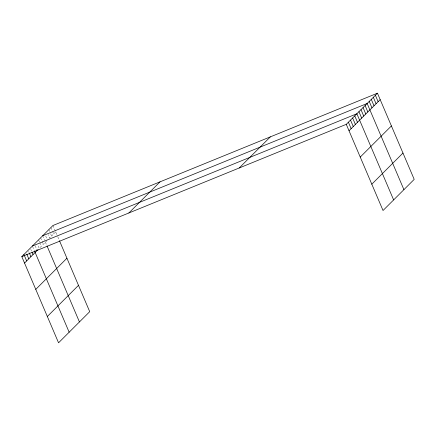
<?xml version="1.0" encoding="UTF-8"?>
<svg xmlns="http://www.w3.org/2000/svg" width="436" height="436" viewBox="0 0 436 436"><rect width="100%" height="100%" fill="white"/><g stroke="black" fill="none" stroke-linecap="round" stroke-linejoin="round"><path stroke-width="0.33" stroke-dasharray="2.18 1.64" d="M47.066 240.552L39.251 248.357L37.758 244.852M55.71 231.919L49.535 238.083L48.042 234.579M52.969 225.494L57.579 236.307M57.846 236.933L59.182 240.067M50.908 227.548L52.407 231.053M52.652 231.636L53.65 233.974M48.854 229.603L49.6 231.358M50.598 233.696L51.595 236.029M45.736 236.05L46.979 238.972M42.684 235.767L44.674 240.443M45.42 242.193L46.761 245.326M40.624 237.822L41.872 240.743M42.118 241.326L43.366 244.247M38.57 239.876L39.567 242.214M39.812 242.798L41.311 246.302M35.202 245.74L36.946 249.828M32.645 246.629L34.39 250.716M30.776 249.327L31.523 251.082M28.656 251.447L29.158 252.613"/><path stroke-width="0.65" d="M59.449 240.694L89.723 311.669L58.555 342.8L21.8 256.63L52.969 225.494L377.445 93.2L414.2 179.37L383.031 210.506L346.277 124.331L377.445 93.2M24.541 263.055L38.019 249.594M35.768 289.373L66.931 258.237M128.876 212.97L160.045 181.839M47.333 316.487L78.496 285.351M239.201 167.991L270.364 136.855M349.018 130.756L380.187 99.626M360.24 157.074L391.408 125.939M371.81 184.188L402.973 153.058M42.684 235.767L367.156 103.474L403.916 189.649M32.395 246.04L356.871 113.747L393.632 199.922M21.8 256.63L346.277 124.331M375.385 95.255L378.126 101.681M373.33 97.31L376.072 103.735M371.27 99.364L374.012 105.79M369.216 101.419L371.957 107.845M365.101 105.528L367.842 111.954M363.046 107.583L365.788 114.009M360.986 109.638L363.728 116.063M358.932 111.692L361.673 118.118M354.751 115.862L357.493 122.287M352.637 117.982L355.373 124.407M350.517 120.096L353.258 126.522M348.397 122.216L351.138 128.642M47.028 245.953L79.439 321.942M34.64 251.3L69.155 332.216M32.024 252.248L33.016 254.586M29.403 253.196L30.902 256.7M26.787 254.144L28.781 258.82M23.92 254.51L26.661 260.935"/></g></svg>
